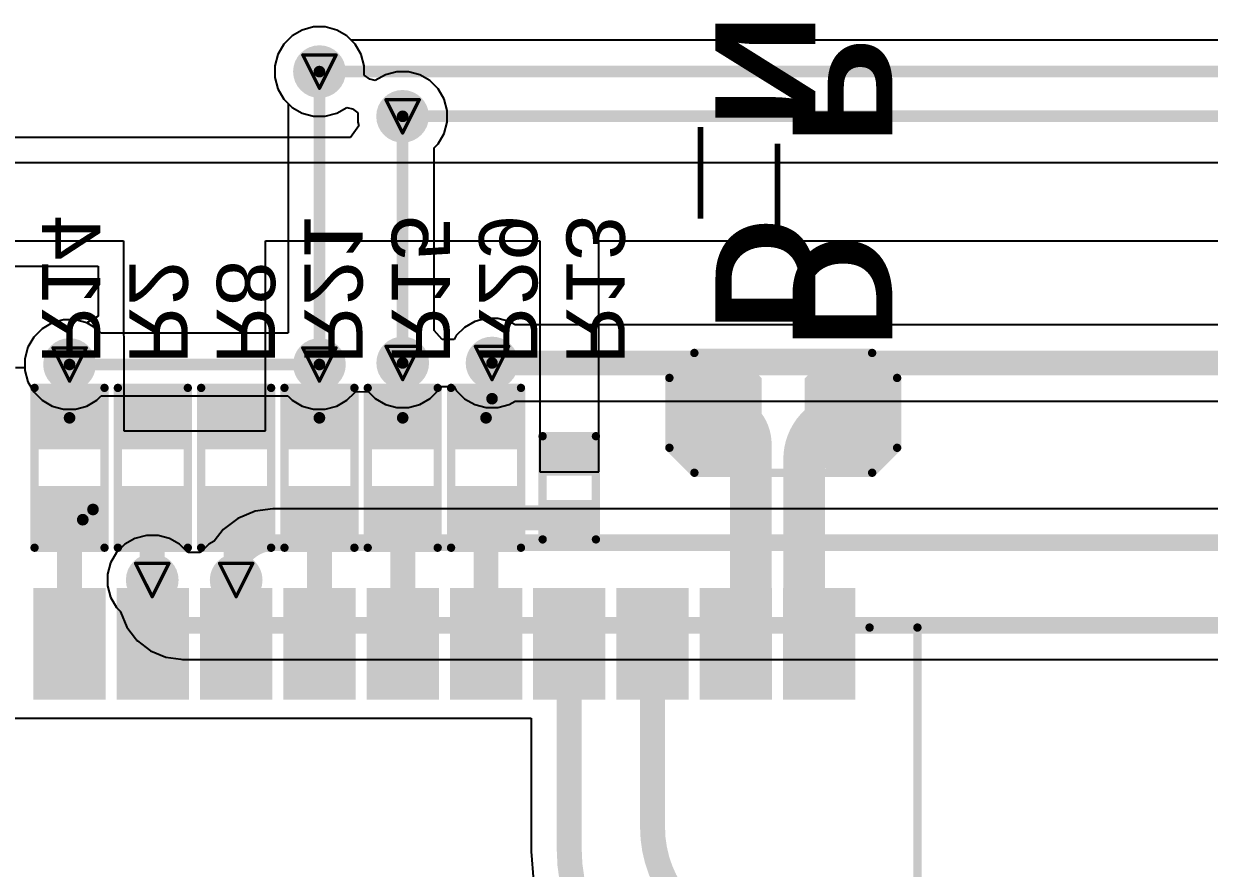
# Model space of a CAD drawing. Header units: inches. Extents: x -7 to 348, y -14 to 159.
# Drawn here: x 5.35 to 23.43, y 62.27 to 75.15 of the extents above; entities that cross this region are included whole.
import ezdxf

# ---------------------------------------------------------------- set-up
doc = ezdxf.new("R2010")
doc.units = ezdxf.units.IN
for name, color, linetype in [('Bottom Layer', 5, 'Continuous'), ('Bottom Overlay', 54, 'Continuous'), ('Bottom Paste', 16, 'Continuous'), ('Bottom Solder', 6, 'Continuous'), ('Drill Drawing', 1, 'Continuous'), ('Top Layer', 1, 'Continuous'), ('Via Holes', 16, 'Continuous')]:
    doc.layers.add(name, color=color, linetype=linetype)
doc.styles.add('Arial', font='', dxfattribs={"height": 0.2})
doc.styles.add('Arial Black_Bold', font='', dxfattribs={"height": 0.2})
doc.styles.get('Arial').set_extended_font_data('Arial')
doc.styles.get('Arial Black_Bold').set_extended_font_data('Arial Black', bold=True)

msp = doc.modelspace()

# ---------------------------------------------------------------- hatches: boundary and pattern name
at = {"layer": 'Bottom Layer'}
h = msp.add_hatch(color=5, dxfattribs=at)
edge = h.paths.add_edge_path()
edge.add_arc((9.859, 74.422), 0.3, 0, 360)
h = msp.add_hatch(color=5, dxfattribs=at)
edge = h.paths.add_edge_path()
edge.add_arc((11.127, 73.74), 0.3, 0, 360)
h = msp.add_hatch(color=5, dxfattribs=at)
edge = h.paths.add_edge_path()
edge.add_arc((6.048, 69.953), 0.3, 0, 360)
h = msp.add_hatch(color=5, dxfattribs=at)
edge = h.paths.add_edge_path()
edge.add_arc((9.859, 69.953), 0.3, 0, 360)
h = msp.add_hatch(color=5, dxfattribs=at)
edge = h.paths.add_edge_path()
edge.add_arc((11.129, 69.977), 0.3, 0, 360)
h = msp.add_hatch(color=5, dxfattribs=at)
edge = h.paths.add_edge_path()
edge.add_arc((12.491, 69.976), 0.3, 0, 360)
for points in [[(15.647, 68.453), (16.218, 68.453), (16.504, 68.739), (16.504, 69.691), (16.218, 69.977), (15.647, 69.977), (15.361, 69.691), (15.361, 68.739)], [(17.647, 68.453), (18.218, 68.453), (18.504, 68.739), (18.504, 69.691), (18.218, 69.977), (17.647, 69.977), (17.361, 69.691), (17.361, 68.739)], [(5.604, 69.52), (6.493, 69.52), (6.493, 68.758), (5.604, 68.758)], [(7.763, 68.758), (6.874, 68.758), (6.874, 69.52), (7.763, 69.52)], [(9.033, 68.758), (8.144, 68.758), (8.144, 69.52), (9.033, 69.52)], [(9.414, 69.52), (10.303, 69.52), (10.303, 68.758), (9.414, 68.758)], [(10.684, 69.52), (11.573, 69.52), (11.573, 68.758), (10.684, 68.758)], [(11.955, 69.52), (12.844, 69.52), (12.844, 68.758), (11.955, 68.758)], [(13.352, 68.77), (13.987, 68.77), (13.987, 68.313), (13.352, 68.313)], [(5.604, 67.996), (6.493, 67.996), (6.493, 67.234), (5.604, 67.234)], [(7.763, 67.234), (6.874, 67.234), (6.874, 67.996), (7.763, 67.996)], [(9.033, 67.234), (8.144, 67.234), (8.144, 67.996), (9.033, 67.996)], [(9.414, 67.996), (10.303, 67.996), (10.303, 67.234), (9.414, 67.234)], [(10.684, 67.996), (11.573, 67.996), (11.573, 67.234), (10.684, 67.234)], [(11.955, 67.996), (12.844, 67.996), (12.844, 67.234), (11.955, 67.234)], [(13.352, 67.83), (13.987, 67.83), (13.987, 67.373), (13.352, 67.373)], [(6.499, 66.439), (6.499, 64.939), (5.599, 64.939), (5.599, 66.439)], [(7.769, 66.439), (7.769, 64.939), (6.869, 64.939), (6.869, 66.439)], [(9.039, 66.439), (9.039, 64.939), (8.139, 64.939), (8.139, 66.439)], [(10.309, 66.439), (10.309, 64.939), (9.409, 64.939), (9.409, 66.439)], [(11.579, 66.439), (11.579, 64.939), (10.679, 64.939), (10.679, 66.439)], [(12.849, 66.439), (12.849, 64.939), (11.949, 64.939), (11.949, 66.439)], [(14.119, 66.439), (14.119, 64.939), (13.219, 64.939), (13.219, 66.439)], [(15.389, 66.439), (15.389, 64.939), (14.489, 64.939), (14.489, 66.439)], [(16.659, 66.439), (16.659, 64.939), (15.759, 64.939), (15.759, 66.439)], [(17.929, 66.439), (17.929, 64.939), (17.029, 64.939), (17.029, 66.439)]]:
    msp.add_hatch(color=5, dxfattribs=at).paths.add_polyline_path(points)
h = msp.add_hatch(color=5, dxfattribs=at)
edge = h.paths.add_edge_path()
edge.add_arc((7.309, 66.664), 0.3, 0, 360)
h = msp.add_hatch(color=5, dxfattribs=at)
edge = h.paths.add_edge_path()
edge.add_arc((8.589, 66.664), 0.3, 0, 360)
at = {"layer": 'Bottom Paste'}
for points in [[(15.647, 68.453), (16.218, 68.453), (16.504, 68.739), (16.504, 69.691), (16.218, 69.977), (15.647, 69.977), (15.361, 69.691), (15.361, 68.739)], [(17.647, 68.453), (18.218, 68.453), (18.504, 68.739), (18.504, 69.691), (18.218, 69.977), (17.647, 69.977), (17.361, 69.691), (17.361, 68.739)], [(5.604, 69.52), (6.493, 69.52), (6.493, 68.758), (5.604, 68.758)], [(7.763, 68.758), (6.874, 68.758), (6.874, 69.52), (7.763, 69.52)], [(9.033, 68.758), (8.144, 68.758), (8.144, 69.52), (9.033, 69.52)], [(9.414, 69.52), (10.303, 69.52), (10.303, 68.758), (9.414, 68.758)], [(10.684, 69.52), (11.573, 69.52), (11.573, 68.758), (10.684, 68.758)], [(11.955, 69.52), (12.844, 69.52), (12.844, 68.758), (11.955, 68.758)], [(13.352, 68.77), (13.987, 68.77), (13.987, 68.313), (13.352, 68.313)], [(5.604, 67.996), (6.493, 67.996), (6.493, 67.234), (5.604, 67.234)], [(7.763, 67.234), (6.874, 67.234), (6.874, 67.996), (7.763, 67.996)], [(9.033, 67.234), (8.144, 67.234), (8.144, 67.996), (9.033, 67.996)], [(9.414, 67.996), (10.303, 67.996), (10.303, 67.234), (9.414, 67.234)], [(10.684, 67.996), (11.573, 67.996), (11.573, 67.234), (10.684, 67.234)], [(11.955, 67.996), (12.844, 67.996), (12.844, 67.234), (11.955, 67.234)], [(13.352, 67.83), (13.987, 67.83), (13.987, 67.373), (13.352, 67.373)], [(6.499, 66.439), (6.499, 64.939), (5.599, 64.939), (5.599, 66.439)], [(7.769, 66.439), (7.769, 64.939), (6.869, 64.939), (6.869, 66.439)], [(9.039, 66.439), (9.039, 64.939), (8.139, 64.939), (8.139, 66.439)], [(10.309, 66.439), (10.309, 64.939), (9.409, 64.939), (9.409, 66.439)], [(11.579, 66.439), (11.579, 64.939), (10.679, 64.939), (10.679, 66.439)], [(12.849, 66.439), (12.849, 64.939), (11.949, 64.939), (11.949, 66.439)], [(14.119, 66.439), (14.119, 64.939), (13.219, 64.939), (13.219, 66.439)], [(15.389, 66.439), (15.389, 64.939), (14.489, 64.939), (14.489, 66.439)], [(16.659, 66.439), (16.659, 64.939), (15.759, 64.939), (15.759, 66.439)], [(17.929, 66.439), (17.929, 64.939), (17.029, 64.939), (17.029, 66.439)]]:
    msp.add_hatch(color=16, dxfattribs=at).paths.add_polyline_path(points)
at = {"layer": 'Bottom Solder'}
h = msp.add_hatch(color=6, dxfattribs=at)
edge = h.paths.add_edge_path()
edge.add_arc((9.859, 74.422), 0.402, 0, 360)
h = msp.add_hatch(color=6, dxfattribs=at)
edge = h.paths.add_edge_path()
edge.add_arc((11.127, 73.74), 0.402, 0, 360)
h = msp.add_hatch(color=6, dxfattribs=at)
edge = h.paths.add_edge_path()
edge.add_arc((6.048, 69.953), 0.402, 0, 360)
h = msp.add_hatch(color=6, dxfattribs=at)
edge = h.paths.add_edge_path()
edge.add_arc((9.859, 69.953), 0.402, 0, 360)
h = msp.add_hatch(color=6, dxfattribs=at)
edge = h.paths.add_edge_path()
edge.add_arc((11.129, 69.977), 0.402, 0, 360)
h = msp.add_hatch(color=6, dxfattribs=at)
edge = h.paths.add_edge_path()
edge.add_arc((12.491, 69.976), 0.402, 0, 360)
for points in [[(15.596, 68.351), (16.269, 68.351), (16.605, 68.688), (16.605, 69.742), (16.269, 70.079), (15.596, 70.079), (15.259, 69.742), (15.259, 68.688)], [(17.596, 68.351), (18.269, 68.351), (18.605, 68.688), (18.605, 69.742), (18.269, 70.079), (17.596, 70.079), (17.259, 69.742), (17.259, 68.688)], [(5.502, 69.621), (6.594, 69.621), (6.594, 68.656), (5.502, 68.656)], [(7.864, 68.656), (6.772, 68.656), (6.772, 69.621), (7.864, 69.621)], [(9.135, 68.656), (8.042, 68.656), (8.042, 69.621), (9.135, 69.621)], [(9.313, 69.621), (10.405, 69.621), (10.405, 68.656), (9.313, 68.656)], [(10.583, 69.621), (11.675, 69.621), (11.675, 68.656), (10.583, 68.656)], [(11.853, 69.621), (12.945, 69.621), (12.945, 68.656), (11.853, 68.656)], [(13.297, 68.825), (14.042, 68.825), (14.042, 68.258), (13.297, 68.258)], [(5.502, 68.097), (6.594, 68.097), (6.594, 67.132), (5.502, 67.132)], [(7.864, 67.132), (6.772, 67.132), (6.772, 68.097), (7.864, 68.097)], [(9.135, 67.132), (8.042, 67.132), (8.042, 68.097), (9.135, 68.097)], [(9.313, 68.097), (10.405, 68.097), (10.405, 67.132), (9.313, 67.132)], [(10.583, 68.097), (11.675, 68.097), (11.675, 67.132), (10.583, 67.132)], [(11.853, 68.097), (12.945, 68.097), (12.945, 67.132), (11.853, 67.132)], [(13.297, 67.885), (14.042, 67.885), (14.042, 67.318), (13.297, 67.318)], [(6.601, 66.541), (6.601, 64.838), (5.498, 64.838), (5.498, 66.541)], [(7.871, 66.541), (7.871, 64.838), (6.768, 64.838), (6.768, 66.541)], [(9.141, 66.541), (9.141, 64.838), (8.038, 64.838), (8.038, 66.541)], [(10.411, 66.541), (10.411, 64.838), (9.308, 64.838), (9.308, 66.541)], [(11.681, 66.541), (11.681, 64.838), (10.578, 64.838), (10.578, 66.541)], [(12.951, 66.541), (12.951, 64.838), (11.848, 64.838), (11.848, 66.541)], [(14.221, 66.541), (14.221, 64.838), (13.118, 64.838), (13.118, 66.541)], [(15.491, 66.541), (15.491, 64.838), (14.388, 64.838), (14.388, 66.541)], [(16.761, 66.541), (16.761, 64.838), (15.658, 64.838), (15.658, 66.541)], [(18.031, 66.541), (18.031, 64.838), (16.928, 64.838), (16.928, 66.541)]]:
    msp.add_hatch(color=6, dxfattribs=at).paths.add_polyline_path(points)
h = msp.add_hatch(color=6, dxfattribs=at)
edge = h.paths.add_edge_path()
edge.add_arc((7.309, 66.664), 0.402, 0, 360)
h = msp.add_hatch(color=6, dxfattribs=at)
edge = h.paths.add_edge_path()
edge.add_arc((8.589, 66.664), 0.402, 0, 360)
at = {"layer": 'Top Layer'}
h = msp.add_hatch(color=1, dxfattribs=at)
edge = h.paths.add_edge_path()
edge.add_arc((9.859, 74.422), 0.3, 0, 360)
h = msp.add_hatch(color=1, dxfattribs=at)
edge = h.paths.add_edge_path()
edge.add_arc((11.127, 73.74), 0.3, 0, 360)
h = msp.add_hatch(color=1, dxfattribs=at)
edge = h.paths.add_edge_path()
edge.add_arc((6.048, 69.953), 0.3, 0, 360)
h = msp.add_hatch(color=1, dxfattribs=at)
edge = h.paths.add_edge_path()
edge.add_arc((9.859, 69.953), 0.3, 0, 360)
h = msp.add_hatch(color=1, dxfattribs=at)
edge = h.paths.add_edge_path()
edge.add_arc((11.129, 69.977), 0.3, 0, 360)
h = msp.add_hatch(color=1, dxfattribs=at)
edge = h.paths.add_edge_path()
edge.add_arc((12.491, 69.976), 0.3, 0, 360)
h = msp.add_hatch(color=1, dxfattribs=at)
edge = h.paths.add_edge_path()
edge.add_arc((7.309, 66.664), 0.3, 0, 360)
h = msp.add_hatch(color=1, dxfattribs=at)
edge = h.paths.add_edge_path()
edge.add_arc((8.589, 66.664), 0.3, 0, 360)
at = {"layer": 'Via Holes'}
h = msp.add_hatch(color=7, dxfattribs=at)
edge = h.paths.add_edge_path()
edge.add_arc((9.859, 74.422), 0.15, 0, 360)
h = msp.add_hatch(color=7, dxfattribs=at)
edge = h.paths.add_edge_path()
edge.add_arc((11.127, 73.74), 0.15, 0, 360)
h = msp.add_hatch(color=7, dxfattribs=at)
edge = h.paths.add_edge_path()
edge.add_arc((6.048, 69.953), 0.15, 0, 360)
h = msp.add_hatch(color=7, dxfattribs=at)
edge = h.paths.add_edge_path()
edge.add_arc((9.859, 69.953), 0.15, 0, 360)
h = msp.add_hatch(color=7, dxfattribs=at)
edge = h.paths.add_edge_path()
edge.add_arc((11.129, 69.977), 0.15, 0, 360)
h = msp.add_hatch(color=7, dxfattribs=at)
edge = h.paths.add_edge_path()
edge.add_arc((12.491, 69.976), 0.15, 0, 360)
h = msp.add_hatch(color=7, dxfattribs=at)
edge = h.paths.add_edge_path()
edge.add_arc((7.309, 66.664), 0.15, 0, 360)
h = msp.add_hatch(color=7, dxfattribs=at)
edge = h.paths.add_edge_path()
edge.add_arc((8.589, 66.664), 0.15, 0, 360)

# ---------------------------------------------------------------- linework, layer by layer
at = {"layer": 'Bottom Layer'}
for p, q in [((9.596, 75.057), (9.441, 74.967)), ((9.769, 75.103), (9.596, 75.057)), ((9.948, 75.103), (9.769, 75.103)), ((10.122, 75.057), (9.948, 75.103)), ((10.277, 74.967), (10.122, 75.057)), ((9.441, 74.967), (9.314, 74.84)), ((10.343, 74.901), (10.277, 74.967)), ((73.296, 74.901), (10.343, 74.901)), ((9.224, 74.685), (9.178, 74.512)), ((9.314, 74.84), (9.224, 74.685)), ((9.178, 74.512), (9.178, 74.332)), ((9.178, 74.332), (9.224, 74.159)), ((9.224, 74.159), (9.314, 74.004)), ((9.314, 74.004), (9.441, 73.877)), ((9.441, 73.877), (9.596, 73.787)), ((9.596, 73.787), (9.769, 73.741)), ((9.948, 73.741), (10.122, 73.787)), ((10.122, 73.787), (10.275, 73.876)), ((10.275, 73.876), (10.361, 73.853)), ((10.361, 73.853), (10.446, 73.795)), ((10.446, 73.795), (10.446, 73.651)), ((9.769, 73.741), (9.948, 73.741)), ((10.461, 73.596), (10.331, 73.418)), ((10.446, 73.651), (10.461, 73.596)), ((10.331, 73.418), (-2.201, 73.418)), ((43.365, 73.03), (-2.201, 73.03)), ((1.292, 71.84), (6.873, 71.84)), ((6.873, 71.84), (6.874, 68.942)), ((9.035, 68.942), (9.035, 71.84)), ((9.035, 71.84), (13.219, 71.84)), ((13.219, 71.84), (13.219, 68.313)), ((14.119, 68.313), (14.119, 71.84)), ((14.119, 71.84), (25.81, 71.84)), ((1.292, 71.452), (6.485, 71.452)), ((6.485, 71.452), (6.485, 70.692)), ((5.785, 70.587), (5.63, 70.498)), ((5.958, 70.634), (5.785, 70.587)), ((6.138, 70.634), (5.958, 70.634)), ((6.311, 70.587), (6.138, 70.634)), ((6.485, 70.692), (6.311, 70.587)), ((5.503, 70.371), (5.413, 70.216)), ((5.63, 70.498), (5.503, 70.371)), ((5.413, 70.216), (5.367, 70.042)), ((5.367, 70.042), (5.367, 69.901)), ((5.367, 69.901), (5.223, 69.901)), ((6.874, 68.942), (9.035, 68.942)), ((13.219, 68.313), (14.119, 68.313)), ((4.084, 64.558), (13.087, 64.558)), ((13.087, 64.558), (13.087, 62.538)), ((13.087, 62.538), (13.09, 62.521)), ((13.09, 62.521), (13.125, 62.074))]:
    msp.add_line(p, q, dxfattribs=at)
for points, const_width in [([(9.859, 74.422), (73.296, 74.422)], 0.178), ([(11.127, 73.74), (56.082, 73.74)], 0.178), ([(6.048, 69.139), (6.048, 69.953)], 0.178), ([(9.859, 69.139), (9.859, 69.953)], 0.178), ([(11.127, 69.977), (11.129, 69.977)], 0.178), ([(11.129, 69.139), (11.129, 69.977)], 0.178), ([(12.491, 69.431), (12.491, 69.976)], 0.178), ([(12.399, 69.139), (12.491, 69.431)], 0.178), ([(16.438, 65.918), (16.438, 68.735)], 0.635), ([(17.251, 65.918), (17.251, 68.508)], 0.635), ([(6.048, 65.691), (6.048, 67.691)], 0.381), ([(6.249, 67.585), (6.406, 67.741)], 0.178), ([(7.309, 66.664), (7.309, 67.664)], 0.381), ([(8.589, 66.664), (8.589, 67.664)], 0.381), ([(9.859, 65.689), (9.859, 67.689)], 0.381), ([(11.129, 65.689), (11.129, 67.614)], 0.381), ([(12.399, 67.615), (13.669, 67.615)], 0.381), ([(12.399, 67.615), (12.399, 67.615)], 0.381), ([(12.399, 65.689), (12.399, 67.615)], 0.381), ([(13.669, 67.602), (13.669, 67.615)], 0.381), ([(7.309, 65.689), (7.309, 66.664)], 0.381), ([(8.589, 65.689), (8.589, 66.664)], 0.381), ([(7.309, 65.689), (7.319, 65.689)], 0.381), ([(13.669, 62.538), (13.669, 65.689)], 0.381), ([(14.939, 62.89), (14.939, 65.689)], 0.381)]:
    msp.add_lwpolyline(points, dxfattribs=dict(at, const_width=const_width))
for points, const_width in [([(9.814, 74.422, 1), (9.903, 74.422, 1)], 0.0889), ([(11.083, 73.74, 1), (11.172, 73.74, 1)], 0.0889), ([(6.004, 69.953, 1), (6.092, 69.953, 1)], 0.0889), ([(9.814, 69.953, 1), (9.903, 69.953, 1)], 0.0889), ([(11.083, 69.977, 1), (11.172, 69.977, 1)], 0.0889), ([(11.085, 69.977, 1), (11.173, 69.977, 1)], 0.0889), ([(11.085, 69.977, 1), (11.173, 69.977, 1)], 0.0889), ([(12.447, 69.976, 1), (12.535, 69.976, 1)], 0.0889), ([(12.447, 69.431, 1), (12.535, 69.431, 1)], 0.0889), ([(12.447, 69.431, 1), (12.535, 69.431, 1)], 0.0889), ([(15.799, 69.215, 1), (16.117, 69.215, 1)], 0.318), ([(17.799, 69.215, 1), (18.117, 69.215, 1)], 0.318), ([(6.004, 69.139, 1), (6.092, 69.139, 1)], 0.0889), ([(9.814, 69.139, 1), (9.903, 69.139, 1)], 0.0889), ([(11.085, 69.139, 1), (11.173, 69.139, 1)], 0.0889), ([(12.355, 69.139, 1), (12.444, 69.139, 1)], 0.0889), ([(16.279, 68.735, 1), (16.597, 68.735, 1)], 0.318), ([(16.279, 68.735, 1), (16.597, 68.735, 1)], 0.318), ([(17.092, 68.508, 1), (17.409, 68.508, 1)], 0.318), ([(17.092, 68.508, 1), (17.409, 68.508, 1)], 0.318), ([(5.953, 67.691, 1), (6.143, 67.691, 1)], 0.191), ([(6.361, 67.741, 1), (6.45, 67.741, 1)], 0.0889), ([(7.214, 67.664, 1), (7.404, 67.664, 1)], 0.191), ([(8.494, 67.664, 1), (8.684, 67.664, 1)], 0.191), ([(9.764, 67.689, 1), (9.954, 67.689, 1)], 0.191), ([(11.034, 67.614, 1), (11.224, 67.614, 1)], 0.191), ([(12.304, 67.615, 1), (12.494, 67.615, 1)], 0.191), ([(12.304, 67.615, 1), (12.494, 67.615, 1)], 0.191), ([(12.304, 67.615, 1), (12.494, 67.615, 1)], 0.191), ([(12.304, 67.615, 1), (12.494, 67.615, 1)], 0.191), ([(13.574, 67.615, 1), (13.764, 67.615, 1)], 0.191), ([(13.574, 67.615, 1), (13.764, 67.615, 1)], 0.191), ([(6.205, 67.585, 1), (6.294, 67.585, 1)], 0.0889), ([(13.574, 67.602, 1), (13.764, 67.602, 1)], 0.191), ([(7.214, 66.664, 1), (7.404, 66.664, 1)], 0.191), ([(7.214, 66.664, 1), (7.404, 66.664, 1)], 0.191), ([(8.494, 66.664, 1), (8.684, 66.664, 1)], 0.191), ([(8.494, 66.664, 1), (8.684, 66.664, 1)], 0.191), ([(16.279, 65.918, 1), (16.597, 65.918, 1)], 0.318), ([(16.279, 65.918, 1), (16.597, 65.918, 1)], 0.318), ([(17.092, 65.918, 1), (17.409, 65.918, 1)], 0.318), ([(17.092, 65.918, 1), (17.409, 65.918, 1)], 0.318), ([(16.05, 65.689, 1), (16.368, 65.689, 1)], 0.318), ([(17.32, 65.689, 1), (17.638, 65.689, 1)], 0.318), ([(5.953, 65.691, 1), (6.143, 65.691, 1)], 0.191), ([(7.214, 65.689, 1), (7.404, 65.689, 1)], 0.191), ([(7.214, 65.689, 1), (7.404, 65.689, 1)], 0.191), ([(7.224, 65.689, 1), (7.414, 65.689, 1)], 0.191), ([(8.494, 65.689, 1), (8.684, 65.689, 1)], 0.191), ([(9.764, 65.689, 1), (9.954, 65.689, 1)], 0.191), ([(11.034, 65.689, 1), (11.224, 65.689, 1)], 0.191), ([(12.304, 65.689, 1), (12.494, 65.689, 1)], 0.191), ([(13.574, 65.689, 1), (13.764, 65.689, 1)], 0.191), ([(14.844, 65.689, 1), (15.034, 65.689, 1)], 0.191), ([(14.844, 62.89, 1), (15.034, 62.89, 1)], 0.191), ([(14.844, 62.89, 1), (15.034, 62.89, 1)], 0.191), ([(13.574, 62.538, 1), (13.764, 62.538, 1)], 0.191), ([(13.574, 62.538, 1), (13.764, 62.538, 1)], 0.191)]:
    msp.add_lwpolyline(points, format="xyb", close=True, dxfattribs=dict(at, const_width=const_width))
for points, const_width in [([(15.958, 69.215, -0.414214), (16.438, 68.735)], 0.635), ([(17.251, 68.508, -0.414214), (17.958, 69.215)], 0.635), ([(16.438, 65.918, -0.414214), (16.209, 65.689)], 0.635), ([(17.479, 65.689, -0.414214), (17.251, 65.918)], 0.635), ([(16.743, 61.087, -0.414214), (14.939, 62.89)], 0.381), ([(16.056, 60.151, -0.414214), (13.669, 62.538)], 0.381)]:
    msp.add_lwpolyline(points, format="xyb", dxfattribs=dict(at, const_width=const_width))
at = {"layer": 'Bottom Overlay'}
for points, const_width in [([(15.196, 69.748), (15.577, 70.129)], 0.127), ([(15.577, 70.129), (18.288, 70.129)], 0.127), ([(18.288, 70.129), (18.669, 69.748)], 0.127), ([(15.196, 68.682), (15.196, 69.748)], 0.127), ([(18.669, 68.682), (18.669, 69.748)], 0.127), ([(5.515, 69.596), (5.515, 67.157)], 0.127), ([(5.515, 69.596), (6.581, 69.596)], 0.127), ([(6.581, 69.596), (6.581, 67.157)], 0.127), ([(6.785, 69.596), (7.852, 69.596)], 0.127), ([(6.785, 67.157), (6.785, 69.596)], 0.127), ([(7.852, 69.596), (7.852, 67.157)], 0.127), ([(8.055, 69.596), (9.122, 69.596)], 0.127), ([(8.055, 69.596), (8.055, 67.157)], 0.127), ([(9.122, 67.157), (9.122, 69.596)], 0.127), ([(9.325, 67.157), (9.325, 69.596)], 0.127), ([(9.325, 69.596), (10.392, 69.596)], 0.127), ([(10.392, 67.157), (10.392, 69.596)], 0.127), ([(10.596, 69.596), (11.662, 69.596)], 0.127), ([(10.596, 67.157), (10.596, 69.596)], 0.127), ([(11.662, 69.596), (11.662, 67.157)], 0.127), ([(11.866, 67.157), (11.866, 69.596)], 0.127), ([(11.866, 69.596), (12.933, 69.596)], 0.127), ([(12.933, 67.157), (12.933, 69.596)], 0.127), ([(13.263, 68.859), (14.076, 68.859)], 0.127), ([(13.263, 67.284), (13.263, 68.859)], 0.127), ([(14.076, 67.284), (14.076, 68.859)], 0.127), ([(13.237, 67.259), (13.237, 68.884)], 0.00323), ([(15.196, 68.682), (15.577, 68.301)], 0.127), ([(18.288, 68.301), (18.669, 68.682)], 0.127), ([(15.577, 68.301), (18.288, 68.301)], 0.127), ([(13.263, 67.284), (14.076, 67.284)], 0.127), ([(5.515, 67.157), (6.581, 67.157)], 0.127), ([(6.785, 67.157), (7.852, 67.157)], 0.127), ([(8.055, 67.157), (9.122, 67.157)], 0.127), ([(9.325, 67.157), (10.392, 67.157)], 0.127), ([(10.596, 67.157), (11.662, 67.157)], 0.127), ([(11.866, 67.157), (12.933, 67.157)], 0.127), ([(18.249, 65.939), (18.979, 65.939)], 0.127), ([(18.979, 47.939), (18.979, 65.939)], 0.127)]:
    msp.add_lwpolyline(points, dxfattribs=dict(at, const_width=const_width))
for points, const_width in [([(15.545, 70.129, 1), (15.609, 70.129, 1)], 0.0635), ([(15.545, 70.129, 1), (15.609, 70.129, 1)], 0.0635), ([(18.256, 70.129, 1), (18.32, 70.129, 1)], 0.0635), ([(18.256, 70.129, 1), (18.32, 70.129, 1)], 0.0635), ([(15.164, 69.748, 1), (15.228, 69.748, 1)], 0.0635), ([(15.164, 69.748, 1), (15.228, 69.748, 1)], 0.0635), ([(18.637, 69.748, 1), (18.701, 69.748, 1)], 0.0635), ([(18.637, 69.748, 1), (18.701, 69.748, 1)], 0.0635), ([(5.483, 69.596, 1), (5.546, 69.596, 1)], 0.0635), ([(5.483, 69.596, 1), (5.546, 69.596, 1)], 0.0635), ([(6.55, 69.596, 1), (6.613, 69.596, 1)], 0.0635), ([(6.55, 69.596, 1), (6.613, 69.596, 1)], 0.0635), ([(6.753, 69.596, 1), (6.817, 69.596, 1)], 0.0635), ([(6.753, 69.596, 1), (6.817, 69.596, 1)], 0.0635), ([(7.82, 69.596, 1), (7.883, 69.596, 1)], 0.0635), ([(7.82, 69.596, 1), (7.883, 69.596, 1)], 0.0635), ([(8.023, 69.596, 1), (8.087, 69.596, 1)], 0.0635), ([(8.023, 69.596, 1), (8.087, 69.596, 1)], 0.0635), ([(9.09, 69.596, 1), (9.154, 69.596, 1)], 0.0635), ([(9.09, 69.596, 1), (9.154, 69.596, 1)], 0.0635), ([(9.294, 69.596, 1), (9.357, 69.596, 1)], 0.0635), ([(9.294, 69.596, 1), (9.357, 69.596, 1)], 0.0635), ([(10.36, 69.596, 1), (10.424, 69.596, 1)], 0.0635), ([(10.36, 69.596, 1), (10.424, 69.596, 1)], 0.0635), ([(10.564, 69.596, 1), (10.627, 69.596, 1)], 0.0635), ([(10.564, 69.596, 1), (10.627, 69.596, 1)], 0.0635), ([(11.631, 69.596, 1), (11.694, 69.596, 1)], 0.0635), ([(11.631, 69.596, 1), (11.694, 69.596, 1)], 0.0635), ([(11.834, 69.596, 1), (11.898, 69.596, 1)], 0.0635), ([(11.834, 69.596, 1), (11.898, 69.596, 1)], 0.0635), ([(12.901, 69.596, 1), (12.964, 69.596, 1)], 0.0635), ([(12.901, 69.596, 1), (12.964, 69.596, 1)], 0.0635), ([(13.231, 68.859, 1), (13.295, 68.859, 1)], 0.0635), ([(13.231, 68.859, 1), (13.295, 68.859, 1)], 0.0635), ([(14.044, 68.859, 1), (14.107, 68.859, 1)], 0.0635), ([(14.044, 68.859, 1), (14.107, 68.859, 1)], 0.0635), ([(13.237, 68.884, 1), (13.238, 68.884, 1)], 0.00161), ([(15.164, 68.682, 1), (15.228, 68.682, 1)], 0.0635), ([(15.164, 68.682, 1), (15.228, 68.682, 1)], 0.0635), ([(18.637, 68.682, 1), (18.701, 68.682, 1)], 0.0635), ([(18.637, 68.682, 1), (18.701, 68.682, 1)], 0.0635), ([(15.545, 68.301, 1), (15.609, 68.301, 1)], 0.0635), ([(15.545, 68.301, 1), (15.609, 68.301, 1)], 0.0635), ([(18.256, 68.301, 1), (18.32, 68.301, 1)], 0.0635), ([(18.256, 68.301, 1), (18.32, 68.301, 1)], 0.0635), ([(13.231, 67.284, 1), (13.295, 67.284, 1)], 0.0635), ([(13.231, 67.284, 1), (13.295, 67.284, 1)], 0.0635), ([(14.044, 67.284, 1), (14.107, 67.284, 1)], 0.0635), ([(14.044, 67.284, 1), (14.107, 67.284, 1)], 0.0635), ([(5.483, 67.157, 1), (5.546, 67.157, 1)], 0.0635), ([(5.483, 67.157, 1), (5.546, 67.157, 1)], 0.0635), ([(6.55, 67.157, 1), (6.613, 67.157, 1)], 0.0635), ([(6.55, 67.157, 1), (6.613, 67.157, 1)], 0.0635), ([(6.753, 67.157, 1), (6.817, 67.157, 1)], 0.0635), ([(6.753, 67.157, 1), (6.817, 67.157, 1)], 0.0635), ([(7.82, 67.157, 1), (7.883, 67.157, 1)], 0.0635), ([(7.82, 67.157, 1), (7.883, 67.157, 1)], 0.0635), ([(8.023, 67.157, 1), (8.087, 67.157, 1)], 0.0635), ([(8.023, 67.157, 1), (8.087, 67.157, 1)], 0.0635), ([(9.09, 67.157, 1), (9.154, 67.157, 1)], 0.0635), ([(9.09, 67.157, 1), (9.154, 67.157, 1)], 0.0635), ([(9.294, 67.157, 1), (9.357, 67.157, 1)], 0.0635), ([(9.294, 67.157, 1), (9.357, 67.157, 1)], 0.0635), ([(10.36, 67.157, 1), (10.424, 67.157, 1)], 0.0635), ([(10.36, 67.157, 1), (10.424, 67.157, 1)], 0.0635), ([(10.564, 67.157, 1), (10.627, 67.157, 1)], 0.0635), ([(10.564, 67.157, 1), (10.627, 67.157, 1)], 0.0635), ([(11.631, 67.157, 1), (11.694, 67.157, 1)], 0.0635), ([(11.631, 67.157, 1), (11.694, 67.157, 1)], 0.0635), ([(11.834, 67.157, 1), (11.898, 67.157, 1)], 0.0635), ([(11.834, 67.157, 1), (11.898, 67.157, 1)], 0.0635), ([(12.901, 67.157, 1), (12.964, 67.157, 1)], 0.0635), ([(12.901, 67.157, 1), (12.964, 67.157, 1)], 0.0635), ([(13.237, 67.259, 1), (13.238, 67.259, 1)], 0.00161), ([(18.217, 65.939, 1), (18.281, 65.939, 1)], 0.0635), ([(18.947, 65.939, 1), (19.011, 65.939, 1)], 0.0635), ([(18.947, 65.939, 1), (19.011, 65.939, 1)], 0.0635)]:
    msp.add_lwpolyline(points, format="xyb", close=True, dxfattribs=dict(at, const_width=const_width))
at = {"layer": 'Drill Drawing', "const_width": 0.0508}
for points in [[(9.605, 74.676), (10.113, 74.676)], [(9.605, 74.676), (9.859, 74.168)], [(9.859, 74.168), (10.113, 74.676)], [(10.873, 73.994), (11.381, 73.994)], [(10.873, 73.994), (11.127, 73.486)], [(11.127, 73.486), (11.381, 73.994)], [(5.794, 70.207), (6.302, 70.207)], [(5.794, 70.207), (6.048, 69.699)], [(6.048, 69.699), (6.302, 70.207)], [(9.605, 70.207), (10.113, 70.207)], [(9.605, 70.207), (9.859, 69.699)], [(9.859, 69.699), (10.113, 70.207)], [(10.875, 70.231), (11.383, 70.231)], [(10.875, 70.231), (11.129, 69.723)], [(11.129, 69.723), (11.383, 70.231)], [(12.237, 70.23), (12.745, 70.23)], [(12.237, 70.23), (12.491, 69.722)], [(12.491, 69.722), (12.745, 70.23)], [(7.055, 66.918), (7.563, 66.918)], [(7.055, 66.918), (7.309, 66.41)], [(7.309, 66.41), (7.563, 66.918)], [(8.335, 66.918), (8.843, 66.918)], [(8.335, 66.918), (8.589, 66.41)], [(8.589, 66.41), (8.843, 66.918)]]:
    msp.add_lwpolyline(points, dxfattribs=at)
at = {"layer": 'Drill Drawing', "const_width": 0.0254}
for points in [[(9.592, 74.676, 1), (9.617, 74.676, 1)], [(9.592, 74.676, 1), (9.617, 74.676, 1)], [(10.1, 74.676, 1), (10.125, 74.676, 1)], [(10.1, 74.676, 1), (10.125, 74.676, 1)], [(9.846, 74.168, 1), (9.871, 74.168, 1)], [(9.846, 74.168, 1), (9.871, 74.168, 1)], [(10.861, 73.994, 1), (10.886, 73.994, 1)], [(10.861, 73.994, 1), (10.886, 73.994, 1)], [(11.369, 73.994, 1), (11.394, 73.994, 1)], [(11.369, 73.994, 1), (11.394, 73.994, 1)], [(11.115, 73.486, 1), (11.14, 73.486, 1)], [(11.115, 73.486, 1), (11.14, 73.486, 1)], [(5.781, 70.207, 1), (5.807, 70.207, 1)], [(5.781, 70.207, 1), (5.807, 70.207, 1)], [(6.289, 70.207, 1), (6.315, 70.207, 1)], [(6.289, 70.207, 1), (6.315, 70.207, 1)], [(9.592, 70.207, 1), (9.617, 70.207, 1)], [(9.592, 70.207, 1), (9.617, 70.207, 1)], [(10.1, 70.207, 1), (10.125, 70.207, 1)], [(10.1, 70.207, 1), (10.125, 70.207, 1)], [(10.862, 70.231, 1), (10.888, 70.231, 1)], [(10.862, 70.231, 1), (10.888, 70.231, 1)], [(11.37, 70.231, 1), (11.396, 70.231, 1)], [(11.37, 70.231, 1), (11.396, 70.231, 1)], [(12.224, 70.23, 1), (12.25, 70.23, 1)], [(12.224, 70.23, 1), (12.25, 70.23, 1)], [(12.732, 70.23, 1), (12.758, 70.23, 1)], [(12.732, 70.23, 1), (12.758, 70.23, 1)], [(6.035, 69.699, 1), (6.061, 69.699, 1)], [(6.035, 69.699, 1), (6.061, 69.699, 1)], [(9.846, 69.699, 1), (9.871, 69.699, 1)], [(9.846, 69.699, 1), (9.871, 69.699, 1)], [(11.116, 69.723, 1), (11.142, 69.723, 1)], [(11.116, 69.723, 1), (11.142, 69.723, 1)], [(12.478, 69.722, 1), (12.504, 69.722, 1)], [(12.478, 69.722, 1), (12.504, 69.722, 1)], [(7.042, 66.918, 1), (7.068, 66.918, 1)], [(7.042, 66.918, 1), (7.068, 66.918, 1)], [(7.55, 66.918, 1), (7.576, 66.918, 1)], [(7.55, 66.918, 1), (7.576, 66.918, 1)], [(8.323, 66.918, 1), (8.348, 66.918, 1)], [(8.323, 66.918, 1), (8.348, 66.918, 1)], [(8.831, 66.918, 1), (8.856, 66.918, 1)], [(8.831, 66.918, 1), (8.856, 66.918, 1)], [(7.296, 66.41, 1), (7.322, 66.41, 1)], [(7.296, 66.41, 1), (7.322, 66.41, 1)], [(8.577, 66.41, 1), (8.602, 66.41, 1)], [(8.577, 66.41, 1), (8.602, 66.41, 1)]]:
    msp.add_lwpolyline(points, format="xyb", close=True, dxfattribs=at)
at = {"layer": 'Top Layer'}
for p, q in [((9.596, 75.057), (9.441, 74.967)), ((9.769, 75.103), (9.596, 75.057)), ((9.948, 75.103), (9.769, 75.103)), ((10.122, 75.057), (9.948, 75.103)), ((10.277, 74.967), (10.122, 75.057)), ((9.441, 74.967), (9.314, 74.84)), ((10.404, 74.84), (10.277, 74.967)), ((9.224, 74.685), (9.178, 74.512)), ((9.314, 74.84), (9.224, 74.685)), ((10.493, 74.685), (10.404, 74.84)), ((10.54, 74.512), (10.493, 74.685)), ((9.178, 74.512), (9.178, 74.332)), ((10.54, 74.367), (10.54, 74.512)), ((9.178, 74.332), (9.224, 74.159)), ((10.625, 74.309), (10.54, 74.367)), ((10.864, 74.375), (10.711, 74.286)), ((11.038, 74.421), (10.864, 74.375)), ((11.217, 74.421), (11.038, 74.421)), ((11.39, 74.375), (11.217, 74.421)), ((11.545, 74.285), (11.39, 74.375)), ((9.224, 74.159), (9.314, 74.004)), ((10.711, 74.286), (10.625, 74.309)), ((11.672, 74.158), (11.545, 74.285)), ((11.762, 74.003), (11.672, 74.158)), ((9.314, 74.004), (9.38, 73.938)), ((11.808, 73.83), (11.762, 74.003)), ((9.38, 73.938), (9.38, 70.437)), ((11.808, 73.651), (11.808, 73.83)), ((11.762, 73.477), (11.808, 73.651)), ((11.672, 73.322), (11.762, 73.477)), ((11.607, 73.257), (11.672, 73.322)), ((11.607, 70.473), (11.607, 73.257)), ((5.785, 70.587), (5.63, 70.498)), ((5.958, 70.634), (5.785, 70.587)), ((6.138, 70.634), (5.958, 70.634)), ((6.311, 70.587), (6.138, 70.634)), ((6.466, 70.498), (6.311, 70.587)), ((12.073, 70.52), (11.946, 70.394)), ((12.228, 70.61), (12.073, 70.52)), ((12.401, 70.657), (12.228, 70.61)), ((12.581, 70.657), (12.401, 70.657)), ((12.754, 70.61), (12.581, 70.657)), ((12.844, 70.558), (12.754, 70.61)), ((25.479, 70.558), (12.844, 70.558)), ((5.503, 70.371), (5.413, 70.216)), ((5.63, 70.498), (5.503, 70.371)), ((6.532, 70.432), (6.466, 70.498)), ((9.375, 70.432), (6.532, 70.432)), ((9.38, 70.437), (9.375, 70.432)), ((11.733, 70.337), (11.607, 70.473)), ((11.913, 70.337), (11.733, 70.337)), ((11.946, 70.394), (11.913, 70.337)), ((5.413, 70.216), (5.367, 70.042)), ((5.367, 70.042), (5.367, 69.863)), ((5.367, 69.863), (5.413, 69.69)), ((5.413, 69.69), (5.503, 69.535)), ((11.674, 69.559), (11.707, 69.616)), ((11.707, 69.616), (11.912, 69.616)), ((11.912, 69.616), (11.946, 69.557)), ((5.503, 69.535), (5.63, 69.408)), ((6.466, 69.408), (6.532, 69.474)), ((6.532, 69.474), (9.375, 69.474)), ((9.375, 69.474), (9.441, 69.408)), ((10.277, 69.408), (10.397, 69.528)), ((10.397, 69.528), (10.406, 69.535)), ((10.406, 69.535), (10.469, 69.543)), ((10.469, 69.543), (10.609, 69.534)), ((10.609, 69.534), (10.711, 69.432)), ((10.711, 69.432), (10.866, 69.342)), ((11.392, 69.342), (11.547, 69.432)), ((11.547, 69.432), (11.674, 69.559)), ((11.946, 69.557), (12.073, 69.431)), ((12.073, 69.431), (12.228, 69.341)), ((5.63, 69.408), (5.785, 69.318)), ((5.785, 69.318), (5.958, 69.272)), ((5.958, 69.272), (6.138, 69.272)), ((6.138, 69.272), (6.311, 69.318)), ((6.311, 69.318), (6.466, 69.408)), ((9.441, 69.408), (9.596, 69.318)), ((9.596, 69.318), (9.769, 69.272)), ((9.769, 69.272), (9.948, 69.272)), ((9.948, 69.272), (10.122, 69.318)), ((10.122, 69.318), (10.277, 69.408)), ((10.866, 69.342), (11.039, 69.296)), ((11.039, 69.296), (11.219, 69.296)), ((11.219, 69.296), (11.392, 69.342)), ((12.228, 69.341), (12.401, 69.295)), ((12.401, 69.295), (12.581, 69.295)), ((12.581, 69.295), (12.754, 69.341)), ((12.754, 69.341), (12.844, 69.393)), ((12.844, 69.393), (25.479, 69.393)), ((8.878, 67.714), (8.615, 67.605)), ((9.149, 67.75), (8.878, 67.714)), ((9.159, 67.752), (9.149, 67.75)), ((31.699, 67.752), (9.159, 67.752)), ((8.615, 67.605), (8.39, 67.433)), ((7.046, 67.299), (6.891, 67.209)), ((7.219, 67.345), (7.046, 67.299)), ((7.399, 67.345), (7.219, 67.345)), ((7.572, 67.299), (7.399, 67.345)), ((7.727, 67.209), (7.572, 67.299)), ((8.39, 67.433), (8.256, 67.258)), ((6.764, 67.082), (6.674, 66.927)), ((6.891, 67.209), (6.764, 67.082)), ((7.844, 67.092), (7.727, 67.209)), ((7.862, 67.082), (7.844, 67.092)), ((8.037, 67.082), (7.862, 67.082)), ((8.054, 67.092), (8.037, 67.082)), ((8.171, 67.209), (8.054, 67.092)), ((8.256, 67.258), (8.171, 67.209)), ((6.674, 66.927), (6.628, 66.754)), ((6.628, 66.754), (6.628, 66.574)), ((6.628, 66.574), (6.674, 66.401)), ((6.674, 66.401), (6.764, 66.246)), ((6.764, 66.246), (6.825, 66.185)), ((6.825, 66.185), (6.826, 66.178)), ((6.826, 66.178), (6.924, 65.943)), ((6.924, 65.943), (7.053, 65.774)), ((7.053, 65.774), (7.069, 65.75)), ((7.069, 65.75), (7.073, 65.744)), ((7.073, 65.744), (7.082, 65.738)), ((7.082, 65.738), (7.281, 65.585)), ((7.281, 65.585), (7.516, 65.488)), ((7.516, 65.488), (7.745, 65.458)), ((7.745, 65.458), (7.769, 65.453)), ((7.769, 65.453), (35.186, 65.453))]:
    msp.add_line(p, q, dxfattribs=at)
for points, const_width in [([(9.859, 69.953), (9.859, 74.422)], 0.178), ([(11.127, 73.74), (11.128, 73.74)], 0.178), ([(11.128, 69.977), (11.128, 73.74)], 0.178), ([(12.491, 69.976), (25.732, 69.976)], 0.381), ([(6.048, 69.953), (9.859, 69.953)], 0.178), ([(11.128, 69.977), (11.129, 69.977)], 0.178), ([(9.159, 67.234), (31.699, 67.234)], 0.254), ([(7.309, 66.431), (7.309, 66.664)], 0.254), ([(7.769, 65.971), (35.186, 65.971)], 0.254)]:
    msp.add_lwpolyline(points, dxfattribs=dict(at, const_width=const_width))
for points, const_width in [([(9.814, 74.422, 1), (9.903, 74.422, 1)], 0.0889), ([(11.083, 73.74, 1), (11.172, 73.74, 1)], 0.0889), ([(11.084, 73.74, 1), (11.173, 73.74, 1)], 0.0889), ([(11.084, 73.74, 1), (11.173, 73.74, 1)], 0.0889), ([(12.396, 69.976, 1), (12.586, 69.976, 1)], 0.191), ([(6.004, 69.953, 1), (6.092, 69.953, 1)], 0.0889), ([(9.814, 69.953, 1), (9.903, 69.953, 1)], 0.0889), ([(9.814, 69.953, 1), (9.903, 69.953, 1)], 0.0889), ([(11.084, 69.977, 1), (11.173, 69.977, 1)], 0.0889), ([(11.084, 69.977, 1), (11.173, 69.977, 1)], 0.0889), ([(11.085, 69.977, 1), (11.173, 69.977, 1)], 0.0889), ([(9.096, 67.234, 1), (9.223, 67.234, 1)], 0.127), ([(9.096, 67.234, 1), (9.223, 67.234, 1)], 0.127), ([(7.246, 66.664, 1), (7.373, 66.664, 1)], 0.127), ([(8.526, 66.664, 1), (8.653, 66.664, 1)], 0.127), ([(7.246, 66.431, 1), (7.373, 66.431, 1)], 0.127), ([(7.246, 66.431, 1), (7.373, 66.431, 1)], 0.127), ([(7.376, 66.11, 1), (7.503, 66.11, 1)], 0.127), ([(7.376, 66.11, 1), (7.503, 66.11, 1)], 0.127), ([(7.706, 65.971, 1), (7.833, 65.971, 1)], 0.127), ([(7.706, 65.971, 1), (7.833, 65.971, 1)], 0.127)]:
    msp.add_lwpolyline(points, format="xyb", close=True, dxfattribs=dict(at, const_width=const_width))
at = {"layer": 'Top Layer', "const_width": 0.254}
for points in [[(8.589, 66.664, -0.414214), (9.159, 67.234)], [(7.439, 66.11, -0.195275), (7.309, 66.431)], [(7.769, 65.971, -0.202555), (7.439, 66.11)]]:
    msp.add_lwpolyline(points, format="xyb", dxfattribs=at)

# ---------------------------------------------------------------- texts
at = {"layer": 'Bottom Overlay', "text_generation_flag": 2}
for s, height, style, p in [('D_N', 1.524, 'Arial Black_Bold', (15.899, 70.443)), ('D_P', 1.524, 'Arial Black_Bold', (17.074, 70.189)), ('R14', 0.889, 'Arial', (5.629, 69.953)), ('R21', 0.889, 'Arial', (9.627, 69.953)), ('R15', 0.889, 'Arial', (10.96, 69.953)), ('R29', 0.889, 'Arial', (12.293, 69.953)), ('R13', 0.889, 'Arial', (13.626, 69.953)), ('R2', 0.889, 'Arial', (6.962, 69.953)), ('R8', 0.889, 'Arial', (8.294, 69.953))]:
    msp.add_text(s, height=height, rotation=270, dxfattribs=dict(at, style=style)).set_placement(p)

doc.saveas('drawing.dxf')
